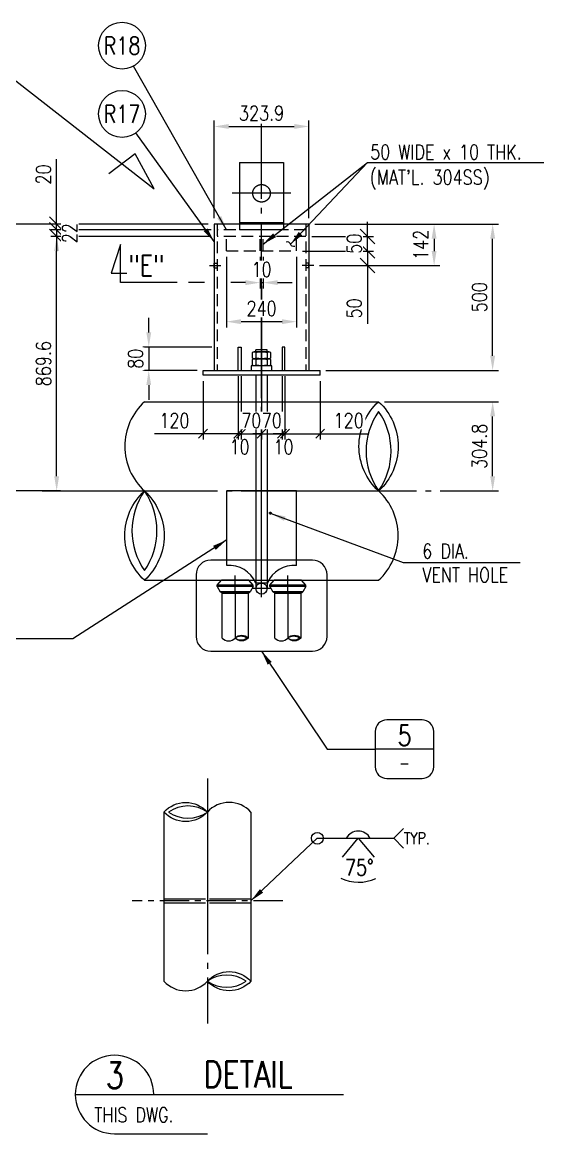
# Model space of a CAD drawing. Header units: millimetres. Extents: x 0 to 91981, y -132907 to 77676.
# Drawn here: x 37972 to 43318, y 53252 to 64640 of the extents above; entities that cross this region are included whole.
import ezdxf
from ezdxf.enums import TextEntityAlignment as Align

# ---------------------------------------------------------------- set-up
doc = ezdxf.new("R2010")
doc.units = ezdxf.units.MM
doc.header["$LTSCALE"] = 60
for name, pattern in [('CENTER', [7, 4, -1, 1, -1]), ('CENTERL', [8, 5, -1, 1, -1]), ('JNK-CENTER', [34, 30, -1.5, 1, -1.5]), ('JNK-HIDDEN', [3, 2, -1]), ('JNK-PHANTOM', [15, 10, -1, 1, -1, 1, -1]), ('PHA', [30, 20, -2, 2, -2, 2, -2])]:
    doc.linetypes.add(name, pattern=pattern)
for name, color, linetype in [('CEN-R', 1, 'JNK-CENTER'), ('CENTER-R', 1, 'CENTER'), ('CENTERL', 1, 'CENTERL'), ('CON-C', 4, 'Continuous'), ('CON-G', 3, 'Continuous'), ('CON-W', 7, 'Continuous'), ('CON-Y', 2, 'Continuous'), ('Dim-W', 7, 'Continuous'), ('HID-Y', 2, 'JNK-HIDDEN'), ('MIS-B', 5, 'Continuous'), ('PAN-W', 6, 'PHA'), ('PHA-M', 6, 'JNK-PHANTOM'), ('TEXT1', 2, 'Continuous')]:
    doc.layers.add(name, color=color, linetype=linetype)
doc.layers.add('CONT-G', color=3, linetype='Continuous', lineweight=25)
doc.styles.add('ROMANS', font='ROMANS.shx', dxfattribs={"width": 0.8})
doc.styles.add('SIMPLEX', font='simplex.shx', dxfattribs={"width": 0.8})
doc.dimstyles.new('DIM60', dxfattribs={"dimscale": 60, "dimtxt": 2.5, "dimasz": 2.5, "dimexe": 1, "dimexo": 1, "dimgap": 1, "dimtad": 1, "dimdsep": 46, "dimtxsty": 'SIMPLEX', "dimcen": 0, "dimclrd": 256, "dimclre": 256, "dimclrt": 2, "dimadec": 1, "dimazin": 2, "dimtfac": 1, "dimtix": 1, "dimtmove": 2, "dimatfit": 2, "dimfxl": 1, "dimarcsym": 1})
doc.dimstyles.new('DIM60x3', dxfattribs={"dimscale": 60, "dimtxt": 2.5, "dimasz": 2.5, "dimexe": 1, "dimexo": 1, "dimgap": 1, "dimtad": 1, "dimdec": 1, "dimlfac": 0.333333, "dimdsep": 46, "dimtxsty": 'SIMPLEX', "dimcen": 0, "dimclrd": 256, "dimclre": 256, "dimclrt": 2, "dimadec": 1, "dimazin": 2, "dimtfac": 1, "dimtdec": 1, "dimtix": 1, "dimtmove": 2, "dimatfit": 2, "dimldrblk": 'NONE', "dimfxl": 1, "dimtfill": 1, "dimarcsym": 1})

# ---------------------------------------------------------------- blocks, each defined once
blk = doc.blocks.new('pipesece')
at = {"layer": 'CON-W'}
blk.add_lwpolyline([(0.5, 0, 0.44), (0, 0, -0.44), (-0.5, 0, -0.44), (0, 0)], format="xyb", dxfattribs=at)
blk.add_lwpolyline([(-0.4461, 0, 0.31383), (0, 0, 0.31383)], format="xyb", close=True, dxfattribs=at)
blk = doc.blocks.new('tail-r')
blk.add_lwpolyline([(1.68, -1.68), (0, 0), (1.68, 1.68)])
at = {"style": 'SIMPLEX', "width": 0.8}
blk.add_attdef('TYP.', text='', height=2, dxfattribs=at).set_placement((1.72, 0), align=Align.MIDDLE_LEFT)
blk = doc.blocks.new('SECTITLE')
at = {"layer": 'CON-G'}
for p, q in [((-1.7, 0), (44.1, 0)), ((5, -6.7), (20.86, -6.7))]:
    blk.add_line(p, q, dxfattribs=at)
blk.add_arc((5, 0), 6.7, 0, 270, dxfattribs=at)
at = {"layer": 'CON-C', "style": 'SIMPLEX', "width": 0.8}
for tag, p in [('ELEVATION', (27.83, 1.22)), ('A', (5.06, 1.04))]:
    blk.add_attdef(tag, text='', height=4.5, dxfattribs=at).set_placement(p, align=Align.CENTER)
at = {"layer": 'CON-Y', "style": 'SIMPLEX', "width": 0.8}
blk.add_attdef('SCALE', text='', height=2.5, dxfattribs=at).set_placement((44.9, -3.72), align=Align.RIGHT)
blk.add_attdef('H0000-0000', (1.54, -4.72), '', height=2.5, dxfattribs=at)
blk = doc.blocks.new('*D901')
at = {"layer": 'DEFPOINTS', "color": 0, "ltscale": 60, "transparency": 16777216}
for p in [(38325, 62446), (39970, 62446), (38425, 59838)]:
    blk.add_point(p, dxfattribs=at)
at = {"layer": 'Dim-W', "linetype": 'ByBlock', "lineweight": -2, "ltscale": 60, "transparency": 16777216}
for p, q in [((39910, 62446), (38265, 62446)), ((38325, 59988), (38325, 62296)), ((38365, 59838), (38265, 59838))]:
    blk.add_line(p, q, dxfattribs=at)
at = {"layer": 'Dim-W', "ltscale": 60, "transparency": 16777216}
for points in [[(38300, 62296), (38350, 62296), (38325, 62446)], [(38300, 59988), (38350, 59988), (38325, 59838)]]:
    blk.add_solid(points, dxfattribs=at)
at = {"layer": 'Dim-W', "color": 2, "ltscale": 60, "transparency": 16777216, "insert": (38190, 61142), "char_height": 150, "attachment_point": 5, "rotation": 90, "style": 'SIMPLEX', "bg_fill": 3, "box_fill_scale": 1.1, "bg_fill_color": 256, "bg_fill_true_color": 13158600, "bg_fill_transparency": 0}
blk.add_mtext('869.6', dxfattribs=at)
blk = doc.blocks.new('_None')
blk = doc.blocks.new('*D902')
at = {"layer": 'DEFPOINTS', "color": 0, "ltscale": 60, "transparency": 16777216}
for p in [(37725, 62572), (39939, 62572), (38425, 59838)]:
    blk.add_point(p, dxfattribs=at)
at = {"layer": 'Dim-W', "linetype": 'ByBlock', "lineweight": -2, "ltscale": 60, "transparency": 16777216}
for p, q in [((39879, 62572), (37665, 62572)), ((37725, 59988), (37725, 62422)), ((38365, 59838), (37665, 59838))]:
    blk.add_line(p, q, dxfattribs=at)
at = {"layer": 'Dim-W', "ltscale": 60, "transparency": 16777216}
for points in [[(37700, 62422), (37750, 62422), (37725, 62572)], [(37700, 59988), (37750, 59988), (37725, 59838)]]:
    blk.add_solid(points, dxfattribs=at)
at = {"layer": 'Dim-W', "color": 2, "ltscale": 60, "transparency": 16777216, "insert": (37590, 61205), "char_height": 150, "attachment_point": 5, "rotation": 90, "style": 'SIMPLEX', "bg_fill": 3, "box_fill_scale": 1.1, "bg_fill_color": 256, "bg_fill_true_color": 13158600, "bg_fill_transparency": 0}
blk.add_mtext('911.6', dxfattribs=at)
blk = doc.blocks.new('_Oblique')
at = {"color": 0, "linetype": 'ByBlock', "lineweight": -2}
blk.add_line((-0.5, -0.5), (0.5, 0.5), dxfattribs=at)
blk = doc.blocks.new('*D903')
at = {"layer": 'DEFPOINTS', "color": 0, "ltscale": 60, "transparency": 16777216}
for p in [(38325, 62572), (39939, 62572), (39939, 62512)]:
    blk.add_point(p, dxfattribs=at)
at = {"layer": 'Dim-W', "linetype": 'ByBlock', "lineweight": -2, "ltscale": 60, "transparency": 16777216}
for p, q in [((38325, 62572), (38325, 63237)), ((39879, 62572), (38265, 62572)), ((38325, 62512), (38325, 62572)), ((39879, 62512), (38265, 62512)), ((38325, 62512), (38325, 62362))]:
    blk.add_line(p, q, dxfattribs=at)
at = {"layer": 'Dim-W', "lineweight": -2, "ltscale": 60, "transparency": 16777216, "xscale": 150, "yscale": 150, "zscale": 150}
for p, rotation in [((38325, 62572), 270), ((38325, 62512), 90)]:
    blk.add_blockref('_Oblique', p, dxfattribs=dict(at, rotation=rotation))
at = {"layer": 'Dim-W', "color": 2, "ltscale": 60, "transparency": 16777216, "insert": (38190, 63080), "char_height": 150, "attachment_point": 5, "rotation": 90, "style": 'SIMPLEX', "bg_fill": 3, "box_fill_scale": 1.1, "bg_fill_color": 256, "bg_fill_true_color": 13158600, "bg_fill_transparency": 0}
blk.add_mtext('20', dxfattribs=at)
blk = doc.blocks.new('*D904')
at = {"layer": 'DEFPOINTS', "color": 0, "ltscale": 60, "transparency": 16777216}
for p in [(39970, 62512), (39970, 62446)]:
    blk.add_point(p, dxfattribs=at)
at = {"layer": 'Dim-W', "linetype": 'ByBlock', "lineweight": -2, "ltscale": 60, "transparency": 16777216}
for p, q in [((38325, 62512), (38325, 62662)), ((39910, 62512), (38265, 62512)), ((39910, 62446), (38265, 62446)), ((38325, 62512), (38325, 62446)), ((38325, 62446), (38325, 62296))]:
    blk.add_line(p, q, dxfattribs=at)
at = {"layer": 'Dim-W', "lineweight": -2, "ltscale": 60, "transparency": 16777216, "xscale": 150, "yscale": 150, "zscale": 150}
for p, rotation in [((38325, 62512), 270), ((38325, 62446), 90)]:
    blk.add_blockref('_Oblique', p, dxfattribs=dict(at, rotation=rotation))
at = {"layer": 'Dim-W', "color": 2, "ltscale": 60, "transparency": 16777216, "insert": (38460, 62479), "char_height": 150, "attachment_point": 5, "rotation": 90, "style": 'SIMPLEX', "bg_fill": 3, "box_fill_scale": 1.1, "bg_fill_color": 256, "bg_fill_true_color": 13158600, "bg_fill_transparency": 0}
blk.add_mtext('22', dxfattribs=at)
at = {"layer": 'DEFPOINTS', "color": 0, "ltscale": 60, "transparency": 16777216}
blk.add_point((38325, 62446), dxfattribs=at)
blk = doc.blocks.new('*D905')
at = {"layer": 'DEFPOINTS', "color": 0, "ltscale": 60, "transparency": 16777216}
for p in [(40785, 62296), (40959, 62146, 2055), (41511, 62146)]:
    blk.add_point(p, dxfattribs=at)
at = {"layer": 'Dim-W', "linetype": 'ByBlock', "lineweight": -2, "ltscale": 60, "transparency": 16777216}
for p, q in [((40845, 62296), (41571, 62296)), ((41511, 62296), (41511, 62146)), ((41019, 62146), (41571, 62146)), ((41511, 62146), (41511, 61551))]:
    blk.add_line(p, q, dxfattribs=at)
at = {"layer": 'Dim-W', "lineweight": -2, "ltscale": 60, "transparency": 16777216, "xscale": 150, "yscale": 150, "zscale": 150}
for p, rotation in [((41511, 62296), 90), ((41511, 62146), 270)]:
    blk.add_blockref('_Oblique', p, dxfattribs=dict(at, rotation=rotation))
at = {"layer": 'Dim-W', "color": 2, "ltscale": 60, "transparency": 16777216, "insert": (41376, 61708), "char_height": 150, "attachment_point": 5, "rotation": 90, "style": 'SIMPLEX', "bg_fill": 3, "box_fill_scale": 1.1, "bg_fill_color": 256, "bg_fill_true_color": 13158600, "bg_fill_transparency": 0}
blk.add_mtext('50', dxfattribs=at)
blk = doc.blocks.new('*D906')
at = {"layer": 'DEFPOINTS', "color": 0, "ltscale": 60, "transparency": 16777216}
for p in [(40880, 62446), (40785, 62296)]:
    blk.add_point(p, dxfattribs=at)
at = {"layer": 'Dim-W', "linetype": 'ByBlock', "lineweight": -2, "ltscale": 60, "transparency": 16777216}
for p, q in [((41511, 62446), (41511, 62596)), ((40940, 62446), (41571, 62446)), ((41511, 62296), (41511, 62446)), ((40845, 62296), (41571, 62296)), ((41511, 62296), (41511, 62146))]:
    blk.add_line(p, q, dxfattribs=at)
at = {"layer": 'Dim-W', "lineweight": -2, "ltscale": 60, "transparency": 16777216, "xscale": 150, "yscale": 150, "zscale": 150}
for p, rotation in [((41511, 62446), 270), ((41511, 62296), 90)]:
    blk.add_blockref('_Oblique', p, dxfattribs=dict(at, rotation=rotation))
at = {"layer": 'Dim-W', "color": 2, "ltscale": 60, "transparency": 16777216, "insert": (41376, 62371), "char_height": 150, "attachment_point": 5, "rotation": 90, "style": 'SIMPLEX', "bg_fill": 3, "box_fill_scale": 1.1, "bg_fill_color": 256, "bg_fill_true_color": 13158600, "bg_fill_transparency": 0}
blk.add_mtext('50', dxfattribs=at)
at = {"layer": 'DEFPOINTS', "color": 0, "ltscale": 60, "transparency": 16777216}
blk.add_point((41511, 62446), dxfattribs=at)
blk = doc.blocks.new('*D907')
at = {"layer": 'DEFPOINTS', "color": 0, "ltscale": 60, "transparency": 16777216}
for p in [(40911, 62572), (40959, 62146, 2055)]:
    blk.add_point(p, dxfattribs=at)
at = {"layer": 'Dim-W', "linetype": 'ByBlock', "lineweight": -2, "ltscale": 60, "transparency": 16777216}
for p, q in [((40971, 62572), (42254, 62572)), ((42194, 62422), (42194, 62296)), ((41019, 62146), (42254, 62146))]:
    blk.add_line(p, q, dxfattribs=at)
at = {"layer": 'Dim-W', "ltscale": 60, "transparency": 16777216}
for points in [[(42169, 62422), (42219, 62422), (42194, 62572)], [(42169, 62296), (42219, 62296), (42194, 62146)]]:
    blk.add_solid(points, dxfattribs=at)
at = {"layer": 'Dim-W', "color": 2, "ltscale": 60, "transparency": 16777216, "insert": (42059, 62359), "char_height": 150, "attachment_point": 5, "rotation": 90, "style": 'SIMPLEX', "bg_fill": 3, "box_fill_scale": 1.1, "bg_fill_color": 256, "bg_fill_true_color": 13158600, "bg_fill_transparency": 0}
blk.add_mtext('142', dxfattribs=at)
at = {"layer": 'DEFPOINTS', "color": 0, "ltscale": 60, "transparency": 16777216}
blk.add_point((42194, 62146), dxfattribs=at)
blk = doc.blocks.new('*D908')
at = {"layer": 'DEFPOINTS', "color": 0, "ltscale": 60, "transparency": 16777216}
for p in [(40911, 63572), (39939, 62572), (40911, 62572)]:
    blk.add_point(p, dxfattribs=at)
at = {"layer": 'Dim-W', "linetype": 'ByBlock', "lineweight": -2, "ltscale": 60, "transparency": 16777216}
for p, q in [((39939, 62632), (39939, 63632)), ((40089, 63572), (40761, 63572)), ((40911, 62632), (40911, 63632))]:
    blk.add_line(p, q, dxfattribs=at)
at = {"layer": 'Dim-W', "ltscale": 60, "transparency": 16777216}
for points in [[(40089, 63597), (40089, 63547), (39939, 63572)], [(40761, 63597), (40761, 63547), (40911, 63572)]]:
    blk.add_solid(points, dxfattribs=at)
at = {"layer": 'Dim-W', "color": 2, "ltscale": 60, "transparency": 16777216, "insert": (40425, 63707), "char_height": 150, "attachment_point": 5, "style": 'SIMPLEX', "bg_fill": 3, "box_fill_scale": 1.1, "bg_fill_color": 256, "bg_fill_true_color": 13158600, "bg_fill_transparency": 0}
blk.add_mtext('323.9', dxfattribs=at)
blk = doc.blocks.new('*D909')
at = {"layer": 'DEFPOINTS', "color": 0, "ltscale": 60, "transparency": 16777216}
for p in [(40410, 62296), (40440, 62296)]:
    blk.add_point(p, dxfattribs=at)
at = {"layer": 'Dim-W', "linetype": 'ByBlock', "lineweight": -2, "ltscale": 60, "transparency": 16777216}
for p, q in [((40410, 62236), (40410, 61912)), ((40440, 62236), (40440, 61912)), ((40260, 61972), (40110, 61972)), ((40410, 61972), (40440, 61972)), ((40590, 61972), (40740, 61972))]:
    blk.add_line(p, q, dxfattribs=at)
at = {"layer": 'Dim-W', "ltscale": 60, "transparency": 16777216}
for points in [[(40260, 61997), (40260, 61947), (40410, 61972)], [(40590, 61997), (40590, 61947), (40440, 61972)]]:
    blk.add_solid(points, dxfattribs=at)
at = {"layer": 'Dim-W', "color": 2, "ltscale": 60, "transparency": 16777216, "insert": (40425, 62107), "char_height": 150, "attachment_point": 5, "style": 'SIMPLEX', "bg_fill": 3, "box_fill_scale": 1.1, "bg_fill_color": 256, "bg_fill_true_color": 13158600, "bg_fill_transparency": 0}
blk.add_mtext('10', dxfattribs=at)
at = {"layer": 'DEFPOINTS', "color": 0, "ltscale": 60, "transparency": 16777216}
blk.add_point((40440, 61972), dxfattribs=at)
blk = doc.blocks.new('*D910')
at = {"layer": 'DEFPOINTS', "color": 0, "ltscale": 60, "transparency": 16777216}
for p in [(40065, 62296), (40785, 62296), (40065, 61572)]:
    blk.add_point(p, dxfattribs=at)
at = {"layer": 'Dim-W', "linetype": 'ByBlock', "lineweight": -2, "ltscale": 60, "transparency": 16777216}
for p, q in [((40065, 62236), (40065, 61512)), ((40785, 62236), (40785, 61512)), ((40635, 61572), (40215, 61572))]:
    blk.add_line(p, q, dxfattribs=at)
at = {"layer": 'Dim-W', "ltscale": 60, "transparency": 16777216}
for points in [[(40215, 61597), (40215, 61547), (40065, 61572)], [(40635, 61597), (40635, 61547), (40785, 61572)]]:
    blk.add_solid(points, dxfattribs=at)
at = {"layer": 'Dim-W', "color": 2, "ltscale": 60, "transparency": 16777216, "insert": (40425, 61707), "char_height": 150, "attachment_point": 5, "style": 'SIMPLEX', "bg_fill": 3, "box_fill_scale": 1.1, "bg_fill_color": 256, "bg_fill_true_color": 13158600, "bg_fill_transparency": 0}
blk.add_mtext('240', dxfattribs=at)
blk = doc.blocks.new('*D911')
at = {"layer": 'DEFPOINTS', "color": 0, "ltscale": 60, "transparency": 16777216}
for p in [(39975, 61312), (39825, 61072)]:
    blk.add_point(p, dxfattribs=at)
at = {"layer": 'Dim-W', "linetype": 'ByBlock', "lineweight": -2, "ltscale": 60, "transparency": 16777216}
for p, q in [((39269, 61462), (39269, 61612)), ((39915, 61312), (39209, 61312)), ((39269, 61312), (39269, 61072)), ((39765, 61072), (39209, 61072)), ((39269, 60922), (39269, 60772))]:
    blk.add_line(p, q, dxfattribs=at)
at = {"layer": 'Dim-W', "ltscale": 60, "transparency": 16777216}
for points in [[(39244, 61462), (39294, 61462), (39269, 61312)], [(39244, 60922), (39294, 60922), (39269, 61072)]]:
    blk.add_solid(points, dxfattribs=at)
at = {"layer": 'Dim-W', "color": 2, "ltscale": 60, "transparency": 16777216, "insert": (39134, 61192), "char_height": 150, "attachment_point": 5, "rotation": 90, "style": 'SIMPLEX', "bg_fill": 3, "box_fill_scale": 1.1, "bg_fill_color": 256, "bg_fill_true_color": 13158600, "bg_fill_transparency": 0}
blk.add_mtext('80', dxfattribs=at)
at = {"layer": 'DEFPOINTS', "color": 0, "ltscale": 60, "transparency": 16777216}
blk.add_point((39269, 61072), dxfattribs=at)
blk = doc.blocks.new('*D912')
at = {"layer": 'DEFPOINTS', "color": 0, "ltscale": 60, "transparency": 16777216}
for p in [(40635, 61072), (40665, 61072)]:
    blk.add_point(p, dxfattribs=at)
at = {"layer": 'Dim-W', "linetype": 'ByBlock', "lineweight": -2, "ltscale": 60, "transparency": 16777216}
for p, q in [((40635, 61012), (40635, 60364)), ((40665, 61012), (40665, 60364)), ((40635, 60424), (40545, 60424)), ((40665, 60424), (40635, 60424)), ((40665, 60424), (40755, 60424))]:
    blk.add_line(p, q, dxfattribs=at)
at = {"layer": 'Dim-W', "lineweight": -2, "ltscale": 60, "transparency": 16777216, "xscale": 90, "yscale": 90, "zscale": 90}
blk.add_blockref('_Oblique', (40635, 60424), dxfattribs=at)
at = {"layer": 'Dim-W', "lineweight": -2, "ltscale": 60, "transparency": 16777216, "xscale": 90, "yscale": 90, "zscale": 90, "rotation": 180}
blk.add_blockref('_Oblique', (40665, 60424), dxfattribs=at)
at = {"layer": 'Dim-W', "color": 2, "ltscale": 60, "transparency": 16777216, "insert": (40650, 60289), "char_height": 150, "attachment_point": 5, "style": 'SIMPLEX', "bg_fill": 3, "box_fill_scale": 1.1, "bg_fill_color": 256, "bg_fill_true_color": 13158600, "bg_fill_transparency": 0}
blk.add_mtext('10', dxfattribs=at)
at = {"layer": 'DEFPOINTS', "color": 0, "ltscale": 60, "transparency": 16777216}
blk.add_point((40635, 60424), dxfattribs=at)
blk = doc.blocks.new('*D913')
at = {"layer": 'DEFPOINTS', "color": 0, "ltscale": 60, "transparency": 16777216}
for p in [(40665, 61072), (41025, 61024), (40665, 60424)]:
    blk.add_point(p, dxfattribs=at)
at = {"layer": 'Dim-W', "linetype": 'ByBlock', "lineweight": -2, "ltscale": 60, "transparency": 16777216}
for p, q in [((40665, 61012), (40665, 60364)), ((41025, 60964), (41025, 60364)), ((40665, 60424), (41025, 60424)), ((41025, 60424), (41521, 60424))]:
    blk.add_line(p, q, dxfattribs=at)
at = {"layer": 'Dim-W', "lineweight": -2, "ltscale": 60, "transparency": 16777216, "xscale": 90, "yscale": 90, "zscale": 90, "rotation": 180}
blk.add_blockref('_Oblique', (40665, 60424), dxfattribs=at)
at = {"layer": 'Dim-W', "lineweight": -2, "ltscale": 60, "transparency": 16777216, "xscale": 90, "yscale": 90, "zscale": 90}
blk.add_blockref('_Oblique', (41025, 60424), dxfattribs=at)
at = {"layer": 'Dim-W', "color": 2, "ltscale": 60, "transparency": 16777216, "insert": (41318, 60559), "char_height": 150, "attachment_point": 5, "style": 'SIMPLEX', "bg_fill": 3, "box_fill_scale": 1.1, "bg_fill_color": 256, "bg_fill_true_color": 13158600, "bg_fill_transparency": 0}
blk.add_mtext('120', dxfattribs=at)
blk = doc.blocks.new('*D914')
at = {"layer": 'DEFPOINTS', "color": 0, "ltscale": 60, "transparency": 16777216}
for p in [(40185, 61072), (40215, 61072)]:
    blk.add_point(p, dxfattribs=at)
at = {"layer": 'Dim-W', "linetype": 'ByBlock', "lineweight": -2, "ltscale": 60, "transparency": 16777216}
for p, q in [((40185, 61012), (40185, 60364)), ((40215, 61012), (40215, 60364)), ((40185, 60424), (40095, 60424)), ((40215, 60424), (40185, 60424)), ((40215, 60424), (40305, 60424))]:
    blk.add_line(p, q, dxfattribs=at)
at = {"layer": 'Dim-W', "lineweight": -2, "ltscale": 60, "transparency": 16777216, "xscale": 90, "yscale": 90, "zscale": 90}
for p, rotation in [((40185, 60424), 1.352697620779869e-05), ((40215, 60424), 180.0000135269762)]:
    blk.add_blockref('_Oblique', p, dxfattribs=dict(at, rotation=rotation))
at = {"layer": 'Dim-W', "color": 2, "ltscale": 60, "transparency": 16777216, "insert": (40200, 60289), "char_height": 150, "attachment_point": 5, "rotation": 0, "style": 'SIMPLEX', "bg_fill": 3, "box_fill_scale": 1.1, "bg_fill_color": 256, "bg_fill_true_color": 13158600, "bg_fill_transparency": 0}
blk.add_mtext('10', dxfattribs=at)
at = {"layer": 'DEFPOINTS', "color": 0, "ltscale": 60, "transparency": 16777216}
blk.add_point((40185, 60424), dxfattribs=at)
blk = doc.blocks.new('*D915')
at = {"layer": 'DEFPOINTS', "color": 0, "ltscale": 60, "transparency": 16777216}
for p in [(40185, 61072), (39825, 61024), (40185, 60424)]:
    blk.add_point(p, dxfattribs=at)
at = {"layer": 'Dim-W', "linetype": 'ByBlock', "lineweight": -2, "ltscale": 60, "transparency": 16777216}
for p, q in [((39825, 60964), (39825, 60364)), ((40185, 61012), (40185, 60364)), ((39825, 60424), (39329, 60424)), ((40185, 60424), (39825, 60424))]:
    blk.add_line(p, q, dxfattribs=at)
at = {"layer": 'Dim-W', "lineweight": -2, "ltscale": 60, "transparency": 16777216, "xscale": 90, "yscale": 90, "zscale": 90}
for p, rotation in [((39825, 60424), 180.0000135269762), ((40185, 60424), 1.352697620779869e-05)]:
    blk.add_blockref('_Oblique', p, dxfattribs=dict(at, rotation=rotation))
at = {"layer": 'Dim-W', "color": 2, "ltscale": 60, "transparency": 16777216, "insert": (39532, 60559), "char_height": 150, "attachment_point": 5, "rotation": 0, "style": 'SIMPLEX', "bg_fill": 3, "box_fill_scale": 1.1, "bg_fill_color": 256, "bg_fill_true_color": 13158600, "bg_fill_transparency": 0}
blk.add_mtext('120', dxfattribs=at)
blk = doc.blocks.new('*D916')
at = {"layer": 'DEFPOINTS', "color": 0, "ltscale": 60, "transparency": 16777216}
for p in [(40635, 61072), (40425, 61024)]:
    blk.add_point(p, dxfattribs=at)
at = {"layer": 'Dim-W', "linetype": 'ByBlock', "lineweight": -2, "ltscale": 60, "transparency": 16777216}
for p, q in [((40425, 60964), (40425, 60364)), ((40635, 61012), (40635, 60364)), ((40425, 60424), (40335, 60424)), ((40425, 60424), (40635, 60424)), ((40635, 60424), (40725, 60424))]:
    blk.add_line(p, q, dxfattribs=at)
at = {"layer": 'Dim-W', "lineweight": -2, "ltscale": 60, "transparency": 16777216, "xscale": 90, "yscale": 90, "zscale": 90}
blk.add_blockref('_Oblique', (40425, 60424), dxfattribs=at)
at = {"layer": 'Dim-W', "lineweight": -2, "ltscale": 60, "transparency": 16777216, "xscale": 90, "yscale": 90, "zscale": 90, "rotation": 180}
blk.add_blockref('_Oblique', (40635, 60424), dxfattribs=at)
at = {"layer": 'Dim-W', "color": 2, "ltscale": 60, "transparency": 16777216, "insert": (40530, 60559), "char_height": 150, "attachment_point": 5, "style": 'SIMPLEX', "bg_fill": 3, "box_fill_scale": 1.1, "bg_fill_color": 256, "bg_fill_true_color": 13158600, "bg_fill_transparency": 0}
blk.add_mtext('70', dxfattribs=at)
at = {"layer": 'DEFPOINTS', "color": 0, "ltscale": 60, "transparency": 16777216}
blk.add_point((40635, 60424), dxfattribs=at)
blk = doc.blocks.new('*D917')
at = {"layer": 'DEFPOINTS', "color": 0, "ltscale": 60, "transparency": 16777216}
for p in [(40215, 61072), (40425, 61024)]:
    blk.add_point(p, dxfattribs=at)
at = {"layer": 'Dim-W', "linetype": 'ByBlock', "lineweight": -2, "ltscale": 60, "transparency": 16777216}
for p, q in [((40215, 61012), (40215, 60364)), ((40425, 60964), (40425, 60364)), ((40215, 60424), (40125, 60424)), ((40215, 60424), (40425, 60424)), ((40425, 60424), (40515, 60424))]:
    blk.add_line(p, q, dxfattribs=at)
at = {"layer": 'Dim-W', "lineweight": -2, "ltscale": 60, "transparency": 16777216, "xscale": 90, "yscale": 90, "zscale": 90}
blk.add_blockref('_Oblique', (40215, 60424), dxfattribs=at)
at = {"layer": 'Dim-W', "lineweight": -2, "ltscale": 60, "transparency": 16777216, "xscale": 90, "yscale": 90, "zscale": 90, "rotation": 180}
blk.add_blockref('_Oblique', (40425, 60424), dxfattribs=at)
at = {"layer": 'Dim-W', "color": 2, "ltscale": 60, "transparency": 16777216, "insert": (40320, 60559), "char_height": 150, "attachment_point": 5, "style": 'SIMPLEX', "bg_fill": 3, "box_fill_scale": 1.1, "bg_fill_color": 256, "bg_fill_true_color": 13158600, "bg_fill_transparency": 0}
blk.add_mtext('70', dxfattribs=at)
at = {"layer": 'DEFPOINTS', "color": 0, "ltscale": 60, "transparency": 16777216}
blk.add_point((40425, 60424), dxfattribs=at)
blk = doc.blocks.new('*D918')
at = {"layer": 'DEFPOINTS', "color": 0, "ltscale": 60, "transparency": 16777216}
for p in [(41625, 60752), (42794, 60752), (42425, 59838)]:
    blk.add_point(p, dxfattribs=at)
at = {"layer": 'Dim-W', "linetype": 'ByBlock', "lineweight": -2, "ltscale": 60, "transparency": 16777216}
for p, q in [((41685, 60752), (42854, 60752)), ((42794, 59988), (42794, 60602)), ((42485, 59838), (42854, 59838))]:
    blk.add_line(p, q, dxfattribs=at)
at = {"layer": 'Dim-W', "ltscale": 60, "transparency": 16777216}
for points in [[(42769, 60602), (42819, 60602), (42794, 60752)], [(42769, 59988), (42819, 59988), (42794, 59838)]]:
    blk.add_solid(points, dxfattribs=at)
at = {"layer": 'Dim-W', "color": 2, "ltscale": 60, "transparency": 16777216, "insert": (42659, 60295), "char_height": 150, "attachment_point": 5, "rotation": 90, "style": 'SIMPLEX', "bg_fill": 3, "box_fill_scale": 1.1, "bg_fill_color": 256, "bg_fill_true_color": 13158600, "bg_fill_transparency": 0}
blk.add_mtext('304.8', dxfattribs=at)
blk = doc.blocks.new('SECMARK2')
at = {"layer": 'CON-C'}
blk.add_line((0, 0), (-2.72, 0), dxfattribs=at)
blk.add_lwpolyline([(-4.67, 0), (-14.32, 0), (-14.32, 6.51), (-15.93, 1.64), (-13.23, 1.64)], dxfattribs=at)
at = {"layer": 'CON-C', "style": 'SIMPLEX', "width": 0.8}
blk.add_attdef('TAG', (-12.98, 1.18), '', height=3.5, dxfattribs=at)
blk = doc.blocks.new('*D1033')
at = {"linetype": 'ByBlock', "lineweight": -2, "transparency": 16777216}
for p, q in [((40971, 62572), (42854, 62572)), ((42794, 61222), (42794, 62422)), ((41085, 61072), (42854, 61072))]:
    blk.add_line(p, q, dxfattribs=at)
at = {"transparency": 16777216}
for points in [[(42769, 62422), (42819, 62422), (42794, 62572)], [(42769, 61222), (42819, 61222), (42794, 61072)]]:
    blk.add_solid(points, dxfattribs=at)
at = {"layer": 'DEFPOINTS', "color": 0, "transparency": 16777216}
for p in [(40911, 62572), (42794, 62572), (41025, 61072)]:
    blk.add_point(p, dxfattribs=at)
at = {"color": 2, "transparency": 16777216, "insert": (42659, 61822), "char_height": 150, "attachment_point": 5, "rotation": 90, "style": 'SIMPLEX', "bg_fill": 3, "box_fill_scale": 1.1, "bg_fill_color": 256, "bg_fill_true_color": 13158600, "bg_fill_transparency": 0}
blk.add_mtext('500', dxfattribs=at)
blk = doc.blocks.new('piec-tag')
at = {"layer": 'CON-Y'}
blk.add_circle((0, 0), 4, dxfattribs=at)
at = {"layer": 'CON-G', "style": 'SIMPLEX', "width": 0.8}
blk.add_attdef('P.N', text='', height=3, dxfattribs=at).set_placement((0, 0), align=Align.MIDDLE)
at = {"layer": 'CON-G', "style": 'SIMPLEX', "width": 0.8, "flags": 1}
blk.add_attdef('BOM', (4.48, -3.74), '', height=2.5, dxfattribs=at)
blk = doc.blocks.new('det-tag')
at = {"layer": 'CON-Y'}
blk.add_line((5, 0), (-5, 0), dxfattribs=at)
blk.add_lwpolyline([(-3, -5), (3, -5, 0.414214), (5, -3), (5, 3, 0.414214), (3, 5), (-3, 5, 0.414214), (-5, 3), (-5, -3, 0.414214)], format="xyb", close=True, dxfattribs=at)
at = {"layer": 'CON-G', "style": 'SIMPLEX', "width": 0.8}
blk.add_attdef('TAG', text='', height=3.5, dxfattribs=at).set_placement((0.02, 0.58), align=Align.CENTER)
at = {"layer": 'CON-Y', "style": 'SIMPLEX', "width": 0.8}
blk.add_attdef('-8888', text='', height=2, dxfattribs=at).set_placement((0, -3.34), align=Align.CENTER)
blk = doc.blocks.new('U-BEND NUTS')
at = {"layer": 'CENTER-R'}
blk.add_line((0, 232), (0, 0), dxfattribs=at)
at = {"layer": 'CON-W', "color": 3}
for p, q in [((75, 192), (-75, 192)), ((75, 120), (-75, 120)), ((75, 120), (-75, 120)), ((57, 212), (-57, 212)), ((-57, 192), (-57, 212)), ((-57, 185), (-57, 127)), ((57, 192), (57, 212)), ((57, 185), (57, 127)), ((75, 48), (-75, 48)), ((-57, 113), (-57, 55)), ((57, 113), (57, 55))]:
    blk.add_line(p, q, dxfattribs=at)
for points in [[(-93, 185, -0.372659), (-57, 185, -0.117627), (57, 185, -0.372659), (93, 185), (93, 127, -0.372659), (57, 127, -0.117627), (-57, 127, -0.372659), (-93, 127)], [(-93, 113, -0.372659), (-57, 113, -0.117627), (57, 113, -0.372659), (93, 113), (93, 55, -0.372659), (57, 55, -0.117627), (-57, 55, -0.372659), (-93, 55)]]:
    blk.add_lwpolyline(points, format="xyb", close=True, dxfattribs=at)
blk.add_lwpolyline([(105, 0), (105, 48), (-105, 48), (-105, 0)], close=True, dxfattribs=at)

msp = doc.modelspace()

# ---------------------------------------------------------------- linework, layer by layer
msp.add_lwpolyline([(41255.63507, 56087.2111), (41416.7422, 56279.2111), (41577.84933, 56087.2111)])
for centre, radius, start, end in [((41416.7422, 56212.0111), 140.4, 28.596125072, 151.403874928), ((41421.0622, 56244.85042), 415.96024, 243.632106404, 295.04702542)]:
    msp.add_arc(centre, radius, start, end)
at = {"layer": 'CEN-R'}
for p, q in [((40425.03372, 58748.88348), (40425.03369, 63599.87979)), ((40725.0337, 62887.23079), (40125.0337, 62887.23079)), ((39890.64502, 62146.23079, 2054.73543), (40008.91564, 62146.23079, 2054.73543)), ((40959.42241, 62146.23079, 2054.73543), (40841.15179, 62146.23079, 2054.73543)), ((40425.03372, 61940.61617), (40425.03372, 60954.60489)), ((38175.03372, 59837.51015), (42675.03372, 59837.51015)), ((40530.03372, 59610.37398), (40500.03372, 59610.37398)), ((40515.03372, 59625.37398), (40515.03372, 59595.37398)), ((40513.70039, 58837.55015), (40336.36706, 58837.55015)), ((39869.88059, 56891.73338), (39869.88059, 54382.83324))]:
    msp.add_line(p, q, dxfattribs=at)
at = {"layer": 'CEN-R', "ltscale": 60}
for p, q in [((40155.03372, 58789.61015), (40155.03372, 58973.11015)), ((40695.03372, 58789.61015), (40695.03372, 58973.11015)), ((40155.03372, 58789.61015), (40155.03372, 58330.12963)), ((40695.03372, 58789.61015), (40695.03372, 58330.12963))]:
    msp.add_line(p, q, dxfattribs=at)
at = {"layer": 'CENTERL'}
msp.add_line((40641.94474, 55637.28331), (39097.81644, 55637.28331), dxfattribs=at)
at = {"layer": 'CON-C'}
msp.add_lwpolyline([(36054.00394, 63128.8534), (37544.75128, 64318.77248), (39323.07311, 62934.54433), (39128.43685, 63291.72019), (38858.80102, 63085.39787)], dxfattribs=at)
at = {"layer": 'CON-G'}
for p, q in [((39825.03373, 61072.23079), (41025.03373, 61072.23079)), ((39825.03373, 61024.23079), (39825.03373, 61072.23079)), ((41025.03372, 61024.23079), (41025.03372, 61072.23079)), ((41025.03373, 61024.23079), (39825.03373, 61024.23079)), ((39423.97706, 56547.85709), (39423.97706, 54814.83939)), ((40315.78412, 56547.85709), (40315.78412, 54814.83939)), ((39423.97706, 55657.92699), (39849.23691, 55657.92699)), ((39423.97706, 55616.63963), (39849.23691, 55616.63963)), ((39890.52427, 55657.92699), (40315.78412, 55657.92699)), ((39890.52427, 55616.63963), (40315.78412, 55616.63963))]:
    msp.add_line(p, q, dxfattribs=at)
for points in [[(40185.03373, 61072.22962), (40185.03373, 61312.22962), (40215.03373, 61312.22962), (40215.03373, 61072.22962)], [(40665.03373, 61072.22962), (40665.03373, 61312.22962), (40635.03373, 61312.22962), (40635.03373, 61072.22962)]]:
    msp.add_lwpolyline(points, dxfattribs=at)
at = {"layer": 'CON-W', "color": 3}
for p, q in [((39225.03372, 60751.91015), (41625.03372, 60751.91015)), ((39225.03372, 58923.11015), (41625.03372, 58923.11015))]:
    msp.add_line(p, q, dxfattribs=at)
msp.add_circle((40425.03372, 58837.55015), 57, dxfattribs=at)
at = {"layer": 'CON-W'}
msp.add_circle((40996.7422, 56279.2111), 60, dxfattribs=at)
at = {"layer": 'CONT-G'}
for p, q in [((39939.18371, 62572.23079), (39939.18373, 61072.23079)), ((40910.88373, 62572.23079), (39939.18373, 62572.23079)), ((40910.88371, 62572.23079), (40910.88373, 61072.23079)), ((40368.03372, 61024.23079), (40368.03372, 58837.56023)), ((40482.03372, 61024.23079), (40482.03372, 58837.55015)), ((40068.03372, 59074.97299), (40068.03372, 59837.51015)), ((40782.03372, 59837.51015), (40068.03372, 59837.51015)), ((40782.03372, 59074.97299), (40782.03372, 59837.51015)), ((40368.03372, 58894.55015), (40365.03372, 58894.55015)), ((40485.03372, 58894.55015), (40482.03372, 58894.55015))]:
    msp.add_line(p, q, dxfattribs=at)
msp.add_circle((40515.03372, 59610.37398), 9, dxfattribs=at)
for centre, start, end in [((40089.56023, 58775.74631), 23.329154968, 94.114795581), ((40760.50722, 58775.74631), 85.885204439, 156.67084505)]:
    msp.add_arc(centre, 300, start, end, dxfattribs=at)
at = {"layer": 'Dim-W'}
msp.add_lwpolyline([(41096.24666, 58346.45089), (41096.24666, 58979.08558, 0.4142135624), (40946.24666, 59129.08558), (39903.82078, 59129.08558, 0.4142135624), (39753.82078, 58979.08558), (39753.82078, 58346.45089, 0.4142135624), (39903.82078, 58196.45089), (40946.24666, 58196.45089, 0.4142135624)], format="xyb", close=True, dxfattribs=at)
at = {"layer": 'HID-Y', "color": 2}
for p, q in [((39970.11371, 62572.23079), (39970.11373, 61072.23079)), ((40879.95371, 62572.23079), (40879.95373, 61072.23079)), ((40879.9537, 62446.23079), (39970.1137, 62446.23079)), ((40879.95371, 62512.23079), (39970.11371, 62512.23079)), ((40065.03372, 62296.23079), (40065.03372, 62446.23079)), ((40410.03372, 62296.23079), (40410.03372, 62446.23079)), ((40440.03372, 62296.23079), (40440.03372, 62446.23079)), ((40785.03372, 62296.23079), (40785.03372, 62446.23079)), ((40065.03372, 62296.23079), (40785.03372, 62296.23079))]:
    msp.add_line(p, q, dxfattribs=at)
at = {"layer": 'HID-Y'}
for p, q in [((39939.18372, 62170.23079, 2054.73543), (39970.14672, 62170.23079, 2054.73543)), ((39939.18372, 62122.23079, 2054.73543), (39970.14672, 62122.23079, 2054.73543)), ((40910.88372, 62170.23079, 2054.73543), (40879.92072, 62170.23079, 2054.73543)), ((40910.88372, 62122.23079, 2054.73543), (40879.92072, 62122.23079, 2054.73543)), ((40482.03372, 58894.55015), (40368.03372, 58894.55015))]:
    msp.add_line(p, q, dxfattribs=at)
at = {"layer": 'MIS-B'}
for p, q in [((39939.18372, 62122.23079), (39939.18372, 62170.23079)), ((40910.88372, 62122.23079), (40910.88372, 62170.23079))]:
    msp.add_line(p, q, dxfattribs=at)
at = {"layer": 'PAN-W', "ltscale": 60}
for p, q in [((40200.0337, 63202.23079), (40650.0337, 63202.23079)), ((40200.0337, 63202.23079), (40200.03371, 62512.23079)), ((40650.0337, 63202.2308), (40650.03371, 62512.23079)), ((40650.03371, 62584.23079), (40200.03371, 62584.23079)), ((40650.03371, 62512.23079), (40200.03371, 62512.23079))]:
    msp.add_line(p, q, dxfattribs=at)
msp.add_circle((40425.0337, 62887.23079), 90, dxfattribs=at)
at = {"layer": 'PHA-M', "ltscale": 60}
for p, q in [((39971.73372, 58872.16268), (40014.48372, 58923.11015)), ((40295.58372, 58923.11015), (40014.48372, 58923.11015)), ((40338.33372, 58872.16268), (40295.58372, 58923.11015)), ((40511.73372, 58872.16268), (40554.48372, 58923.11015)), ((40835.58372, 58923.11015), (40554.48372, 58923.11015)), ((40878.33372, 58872.16268), (40835.58372, 58923.11015)), ((40338.33372, 58872.16268), (39971.73372, 58872.16268)), ((39971.73372, 58857.16268), (39971.73372, 58872.16268)), ((40338.33372, 58857.16268), (39971.73372, 58857.16268)), ((39971.73372, 58857.16268), (40002.0269, 58804.69336)), ((40308.04054, 58804.69336), (40002.0269, 58804.69336)), ((40021.68372, 58789.61015), (40002.0269, 58804.69336)), ((40288.38372, 58789.61015), (40021.68372, 58789.61015)), ((40288.38372, 58789.61015), (40308.04054, 58804.69336)), ((40338.33372, 58857.16268), (40308.04054, 58804.69336)), ((40338.33372, 58857.16268), (40338.33372, 58872.16268)), ((40878.33372, 58872.16268), (40511.73372, 58872.16268)), ((40511.73372, 58857.16268), (40511.73372, 58872.16268)), ((40878.33372, 58857.16268), (40511.73372, 58857.16268)), ((40511.73372, 58857.16268), (40542.0269, 58804.69336)), ((40848.04054, 58804.69336), (40542.0269, 58804.69336)), ((40561.68372, 58789.61015), (40542.0269, 58804.69336)), ((40828.38372, 58789.61015), (40561.68372, 58789.61015)), ((40828.38372, 58789.61015), (40848.04054, 58804.69336)), ((40878.33372, 58857.16268), (40848.04054, 58804.69336)), ((40878.33372, 58857.16268), (40878.33372, 58872.16268))]:
    msp.add_line(p, q, dxfattribs=at)
for points in [[(40021.68372, 58330.12963), (40021.68372, 58789.61015), (40288.38372, 58789.61015), (40288.38372, 58330.12963)], [(40561.68372, 58330.12963), (40561.68372, 58789.61015), (40828.38372, 58789.61015), (40828.38372, 58330.12963)]]:
    msp.add_lwpolyline(points, dxfattribs=at)

# ---------------------------------------------------------------- block references
at = {"layer": 'CON-C', "ltscale": 60, "xscale": 266.6999999998952, "yscale": 266.6999999998952, "zscale": 266.6999999998952, "rotation": 180}
for p in [(40155.03372, 58330.12963), (40695.03372, 58330.12963)]:
    msp.add_blockref('pipesece', p, dxfattribs=at)
at = {"layer": 'CON-W', "xscale": 891.8070652174401, "yscale": 891.8070652174401, "zscale": 891.8070652174401}
msp.add_blockref('pipesece', (39869.88059, 56547.85709), dxfattribs=at)
at = {"layer": 'CON-W', "xscale": 60, "yscale": 60, "zscale": 60}
for name, p, values in [('tail-r', (41780.35705, 56279.2111), {'TYP.': 'TYP.'}), ('SECTITLE', (38618.28059, 53653.77126), {'H0000-0000': 'THIS DWG.', 'A': '3', 'ELEVATION': 'DETAIL'})]:
    msp.add_blockref(name, p, dxfattribs=at).add_auto_attribs(values)
at = {"layer": 'CON-W', "xscale": 891.8070652174401, "yscale": 891.8070652174401, "zscale": 891.8070652174401, "rotation": 180}
msp.add_blockref('pipesece', (39869.88059, 54814.83939), dxfattribs=at)
at = {"layer": 'Dim-W', "xscale": 60, "yscale": 60, "zscale": 60}
for name, p, values in [('piec-tag', (38995.19267, 64399.86519), {'P.N': 'R18'}), ('piec-tag', (38995.19267, 63700.22032), {'P.N': 'R17'}), ('det-tag', (41889.88654, 57192.33337), {'TAG': '5', '-8888': '-'})]:
    msp.add_blockref(name, p, dxfattribs=at).add_auto_attribs(values)
at = {"layer": 'Dim-W', "xscale": 1828.800000000017, "yscale": 1828.800000000017, "zscale": 1828.800000000017}
for p, rotation in [((39225.03372, 59837.51015), 90.00000000000686), ((41625.03372, 59837.51015), 270.0000000000068)]:
    msp.add_blockref('pipesece', p, dxfattribs=dict(at, rotation=rotation))

# ---------------------------------------------------------------- texts
at = {"layer": 'CON-Y', "style": 'SIMPLEX', "width": 0.8}
for s, p in [('50 WIDE x 10 THK. ', (41538.60879, 63235.13766)), ("(MAT'L. 304SS)", (41534.81451, 62976.35197))]:
    msp.add_text(s, height=150, dxfattribs=at).set_placement(p)
for s, p in [('6 DIA.', (42072.70746, 59146.64846)), ('VENT HOLE', (42072.92416, 58901.98334))]:
    msp.add_text(s, height=150, rotation=359.999999935, dxfattribs=at).set_placement(p)
at = {"layer": 'TEXT1', "style": 'ROMANS', "width": 0.8}
msp.add_text('75%%D', height=165, dxfattribs=at).set_placement((41280.51889, 55898.46087))

# ---------------------------------------------------------------- leaders
at = {"layer": 'Dim-W'}
for points, override in [([(40522.7324, 59605.7124), (41876.0031, 59105.33379), (43077.31489, 59105.33379)], {"dimtad": 0}), ([(40068.03372, 59335.51711), (38490.24362, 58322.97964), (36155.31899, 58322.97964)], {"dimtad": 0}), ([(40425.03372, 58196.45089), (41096.24666, 57192.33337), (41589.88654, 57192.33337)], {"dimgap": 1, "dimtad": 0}), ([(40315.78412, 55637.28331), (40996.7422, 56279.2111), (41780.35705, 56279.2111)], {"dimgap": 1, "dimtad": 0, "dimtfill": 1})]:
    msp.add_leader(points, dimstyle='DIM60', override=override, dxfattribs=at)

# ---------------------------------------------------------------- next in the draw order: dimensions: what is measured, and where the dimension line sits
at = {"layer": 'Dim-W', "ltscale": 60}
for base, p1, p2, picture, middle in [((38325.03372, 62446.23079), (38425.03372, 59837.51015), (39970.1137, 62446.23079), '*D901', (38190.03372, 61141.87047)), ((42794.25888, 60751.91015), (42425.03372, 59837.51015), (41625.03372, 60751.91015), '*D918', (42659.25888, 60294.71015))]:
    dim = msp.add_linear_dim(base=base, p1=p1, p2=p2, angle=90, dimstyle='DIM60x3', dxfattribs=at)
    dim.commit()
    dim.dimension.update_dxf_attribs({"geometry": picture, "text_midpoint": middle})
dim = msp.add_linear_dim(base=(41510.88372, 62146.23079), p1=(40785.03373, 62296.23079), p2=(40959.42241, 62146.23079, 2054.73543), angle=90, dimstyle='DIM60x3', override={"dimblk1": 'Oblique', "dimblk2": 'Oblique', "dimsah": 1, "dimtmove": 0}, dxfattribs=at)
dim.commit()
dim.dimension.update_dxf_attribs({"geometry": '*D905', "text_midpoint": (41510.88372, 61707.65936), "dimtype": 160})
dim = msp.add_linear_dim(base=(40185.03388, 60424.23078), p1=(40215.03373, 61072.22962), p2=(40185.03373, 61072.22962), angle=180.000013527, dimstyle='DIM60x3', override={"dimasz": 1.5, "dimtad": 4, "dimblk1": 'Oblique', "dimblk2": 'Oblique', "dimsah": 1}, dxfattribs=at)
dim.commit()
dim.dimension.update_dxf_attribs({"geometry": '*D914', "text_midpoint": (40200.03391, 60289.23079)})
dim = msp.add_linear_dim(base=(40635.03373, 60424.23079), p1=(40665.03373, 61072.23079), p2=(40635.03373, 61072.23079), dimstyle='DIM60x3', override={"dimasz": 1.5, "dimtad": 4, "dimblk1": 'Oblique', "dimblk2": 'Oblique', "dimsah": 1}, dxfattribs=at)
dim.commit()
dim.dimension.update_dxf_attribs({"geometry": '*D912', "text_midpoint": (40650.03373, 60289.23079)})

# ---------------------------------------------------------------- next in the draw order: dimensions: what is measured, and where the dimension line sits
dim = msp.add_linear_dim(base=(37725.03372, 62572.23079), p1=(38425.03372, 59837.51015), p2=(39939.18371, 62572.23079), angle=90, dimstyle='DIM60x3', dxfattribs=at)
dim.commit()
dim.dimension.update_dxf_attribs({"geometry": '*D902', "text_midpoint": (37590.03372, 61204.87047)})
dim = msp.add_linear_dim(base=(41510.88372, 62446.23079), p1=(40785.03373, 62296.23079), p2=(40879.95373, 62446.23079), angle=90, dimstyle='DIM60x3', override={"dimblk1": 'Oblique', "dimblk2": 'Oblique', "dimsah": 1}, dxfattribs=at)
dim.commit()
dim.dimension.update_dxf_attribs({"geometry": '*D906', "text_midpoint": (41375.88372, 62371.23079)})
dim = msp.add_linear_dim(base=(40665.03373, 60424.23079), p1=(41025.03373, 61024.23079), p2=(40665.03373, 61072.23079), dimstyle='DIM60x3', override={"dimasz": 1.5, "dimblk1": 'Oblique', "dimblk2": 'Oblique', "dimsah": 1, "dimtmove": 0}, dxfattribs=at)
dim.commit()
dim.dimension.update_dxf_attribs({"geometry": '*D913', "text_midpoint": (41317.89087, 60424.23079), "dimtype": 160})

# ---------------------------------------------------------------- next in the draw order: dimensions: what is measured, and where the dimension line sits
dim = msp.add_linear_dim(base=(38325.03372, 62572.23079), p1=(39939.18371, 62512.23079), p2=(39939.18371, 62572.23079), angle=90, dimstyle='DIM60x3', override={"dimblk1": 'Oblique', "dimblk2": 'Oblique', "dimsah": 1, "dimtmove": 0}, dxfattribs=at)
dim.commit()
dim.dimension.update_dxf_attribs({"geometry": '*D903', "text_midpoint": (38325.03372, 63080.1314), "dimtype": 160})
dim = msp.add_linear_dim(base=(42194.25888, 62146.23079), p1=(40910.88373, 62572.23079), p2=(40959.42241, 62146.23079, 2054.73543), angle=90, dimstyle='DIM60x3', override={"dimtmove": 0}, dxfattribs=at)
dim.commit()
dim.dimension.update_dxf_attribs({"geometry": '*D907', "text_midpoint": (42059.25888, 62359.23079)})
for base, p1, p2, override, picture, middle in [((40440.03373, 61972.23079), (40410.03372, 62296.23079), (40440.03373, 62296.23079), {"dimtmove": 0}, '*D909', (40425.03373, 62107.23079)), ((40635.03373, 60424.23079), (40425.03373, 61024.23079), (40635.03373, 61072.23079), {"dimasz": 1.5, "dimblk1": 'Oblique', "dimblk2": 'Oblique', "dimsah": 1}, '*D916', (40530.03373, 60559.23079))]:
    dim = msp.add_linear_dim(base=base, p1=p1, p2=p2, dimstyle='DIM60x3', override=override, dxfattribs=at)
    dim.commit()
    dim.dimension.update_dxf_attribs({"geometry": picture, "text_midpoint": middle})
dim = msp.add_linear_dim(base=(39269.31954, 61072.23079), p1=(39975.03373, 61312.23079), p2=(39825.03373, 61072.23079), angle=90, dimstyle='DIM60x3', dxfattribs=at)
dim.commit()
dim.dimension.update_dxf_attribs({"geometry": '*D911', "text_midpoint": (39134.31954, 61192.23079)})

# ---------------------------------------------------------------- next in the draw order: dimensions: what is measured, and where the dimension line sits
dim = msp.add_linear_dim(base=(38325.03372, 62446.23079), p1=(39970.11371, 62512.23079), p2=(39970.1137, 62446.23079), angle=90, dimstyle='DIM60x3', override={"dimtad": 4, "dimblk1": 'Oblique', "dimblk2": 'Oblique', "dimsah": 1}, dxfattribs=at)
dim.commit()
dim.dimension.update_dxf_attribs({"geometry": '*D904', "text_midpoint": (38460.03372, 62479.23079)})
dim = msp.add_linear_dim(base=(40065.03372, 61572.23079), p1=(40785.03373, 62296.23079), p2=(40065.03372, 62296.23079), dimstyle='DIM60x3', override={"dimtmove": 0}, dxfattribs=at)
dim.commit()
dim.dimension.update_dxf_attribs({"geometry": '*D910', "text_midpoint": (40425.03373, 61572.23079), "dimtype": 160})
dim = msp.add_linear_dim(base=(40185.03388, 60424.23078), p1=(39825.03373, 61024.23079), p2=(40185.03373, 61072.22962), angle=180.000013527, dimstyle='DIM60x3', override={"dimasz": 1.5, "dimblk1": 'Oblique', "dimblk2": 'Oblique', "dimsah": 1, "dimtmove": 0}, dxfattribs=at)
dim.commit()
dim.dimension.update_dxf_attribs({"geometry": '*D915', "text_midpoint": (39532.17673, 60424.23063), "dimtype": 160})

# ---------------------------------------------------------------- next in the draw order: linework, layer by layer
at = {"layer": 'CON-W'}
msp.add_lwpolyline([(40765.9279, 62343.06483, -0.44), (40721.10971, 62365.23079, 0.44), (40676.29152, 62387.39675)], format="xyb", dxfattribs=at)

# ---------------------------------------------------------------- next in the draw order: block references
at = {"layer": 'Dim-W', "xscale": 60, "yscale": 60, "zscale": 60}
msp.add_blockref('SECMARK2', (39838.81954, 61972.23079), dxfattribs=at).add_auto_attribs({'TAG': '"E"'})

# ---------------------------------------------------------------- next in the draw order: dimensions: what is measured, and where the dimension line sits
at = {"layer": 'Dim-W', "ltscale": 60}
dim = msp.add_linear_dim(base=(40910.88371, 63572.23079), p1=(39939.18371, 62572.23079), p2=(40910.88371, 62572.23079), dimstyle='DIM60x3', dxfattribs=at)
dim.commit()
dim.dimension.update_dxf_attribs({"geometry": '*D908', "text_midpoint": (40425.03371, 63707.23079)})
dim = msp.add_linear_dim(base=(40425.03373, 60424.23079), p1=(40215.03373, 61072.22962), p2=(40425.03373, 61024.23079), dimstyle='DIM60x3', override={"dimasz": 1.5, "dimblk1": 'Oblique', "dimblk2": 'Oblique', "dimsah": 1}, dxfattribs=at)
dim.commit()
dim.dimension.update_dxf_attribs({"geometry": '*D917', "text_midpoint": (40320.03373, 60559.23079)})

# ---------------------------------------------------------------- next in the draw order: linework, layer by layer
at = {"layer": 'Dim-W'}
msp.add_line((40825.2756, 62572.23079), (40825.2756, 62572.23079), dxfattribs=at)

# ---------------------------------------------------------------- next in the draw order: block references
msp.add_blockref('U-BEND NUTS', (40425.03372, 61072.23079))

# ---------------------------------------------------------------- next in the draw order: leaders
for points, override in [([(40065.03374, 62512.23077), (39113.53088, 64191.06848)], {"dimgap": 1, "dimtad": 0}), ([(39939.18373, 62391.95017), (39135.62526, 63505.59584)], {"dimgap": 1, "dimtad": 0}), ([(40440.03372, 62365.23079), (41510.88372, 63202.23082), (43318.05483, 63202.23082)], {"dimtad": 0}), ([(40721.10971, 62365.23079), (41510.88372, 63202.23082)], {"dimgap": 1, "dimtad": 0})]:
    msp.add_leader(points, dimstyle='DIM60', override=override, dxfattribs=at)

# ---------------------------------------------------------------- next in the draw order: dimensions: what is measured, and where the dimension line sits
dim = msp.add_linear_dim(base=(42794.25888, 62572.23079), p1=(41025.03372, 61072.23079), p2=(40910.88373, 62572.23079), angle=90, dimstyle='DIM60x3', override={"dimtmove": 0})
dim.commit()
dim.dimension.update_dxf_attribs({"geometry": '*D1033', "text_midpoint": (42794.25888, 61822.23079), "dimtype": 160})

doc.saveas('drawing.dxf')
